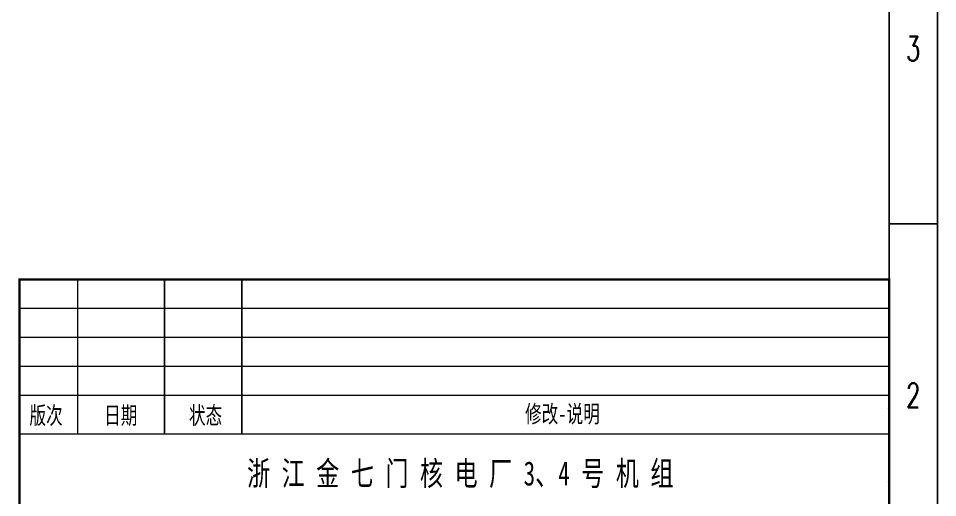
# Model space of a CAD drawing. Header units: inches. Extents: x 15 to 856, y 8 to 602.
# Drawn here: x 665.7 to 855.9, y 104.5 to 203.7 of the extents above; entities that cross this region are included whole.
import ezdxf
from ezdxf.enums import TextEntityAlignment as Align

# ---------------------------------------------------------------- set-up
doc = ezdxf.new("R2010")
doc.units = ezdxf.units.IN
doc.header["$MEASUREMENT"] = 0
doc.layers.add('1', color=7, linetype='Continuous')
doc.layers.add('图框', color=4, linetype='Continuous')
doc.styles.add('HZ', font='txt_____.ttf', dxfattribs={"width": 0.7, "bigfont": 'HZTXT'})
doc.styles.add('宋体', font='SimSun.ttf', dxfattribs={"width": 0.7})

# ---------------------------------------------------------------- blocks, each defined once
blk = doc.blocks.new('tk1')
at = {"layer": '图框'}
for p, q in [((10, 584), (10, -10)), ((0, 287), (0, 0)), ((0, 287), (0, 0)), ((0, 287), (0, 0)), ((0, 287), (0, 0)), ((0, 143.5), (10, 143.5))]:
    blk.add_line(p, q, dxfattribs=at)
at = {"layer": '图框', "color": 1}
blk.add_line((0, 574), (0, 0), dxfattribs=at)
at = {"layer": '图框', "style": 'HZ', "width": 0.7}
for s, p in [('3', (4.96, 177.26)), ('2', (4.96, 105.51))]:
    blk.add_text(s, height=5, dxfattribs=at).set_placement(p, align=Align.CENTER)

msp = doc.modelspace()

# ---------------------------------------------------------------- linework, layer by layer
at = {"layer": '1'}
msp.add_line((845.6, 123.04), (845.6, 123.04), dxfattribs=at)
msp.add_line((845.6, 123.04), (845.6, 123.04), dxfattribs=at)
msp.add_line((845.6, 123.04), (845.6, 123.04), dxfattribs=at)
msp.add_line((845.6, 123.04), (845.6, 123.04), dxfattribs=at)
at = {"layer": '1', "color": 7}
msp.add_line((845.63, 107.92), (845.63, 107.92), dxfattribs=at)
msp.add_line((845.63, 107.92), (845.63, 107.92), dxfattribs=at)
msp.add_line((845.63, 107.92), (845.63, 107.92), dxfattribs=at)
msp.add_line((845.63, 107.92), (845.63, 107.92), dxfattribs=at)
for points, const_width in [([(845.93, 91.68), (845.93, 149.68), (665.93, 149.68), (665.93, 91.68)], 0.5), ([(677.93, 149.68), (677.93, 117.68)], 0.3), ([(695.93, 149.68), (695.93, 117.68)], 0.3), ([(711.93, 149.68), (711.93, 117.68)], 0.3), ([(665.93, 143.68), (845.93, 143.68)], 0.3), ([(665.93, 137.68), (845.93, 137.68)], 0.3), ([(665.93, 131.68), (845.93, 131.68)], 0.3), ([(665.93, 125.68), (845.93, 125.68)], 0.3), ([(665.93, 117.68), (845.93, 117.68)], 0.3)]:
    msp.add_lwpolyline(points, dxfattribs=dict(at, const_width=const_width))

# ---------------------------------------------------------------- block references
at = {"linetype": 'Continuous'}
msp.add_blockref('tk1', (845.93, 17.68), dxfattribs=at)

# ---------------------------------------------------------------- texts
at = {"linetype": 'Continuous', "insert": (757.14, 109.26), "char_height": 5, "attachment_point": 5, "style": '宋体'}
msp.add_mtext_dynamic_manual_height_columns('浙 江 金 七 门 核 电 厂 3、4 号 机 组', width=163.6991, gutter_width=1, heights=[0], dxfattribs=at)
at = {"layer": '1', "color": 7, "style": '宋体', "width": 0.7}
for s, p in [('版次', (667.97, 119.75)), ('日期 ', (683.42, 119.75)), ('状态', (700.99, 119.75)), ('修改-说明', (770.55, 120.05))]:
    msp.add_text(s, height=3.6, dxfattribs=at).set_placement(p)

doc.saveas('drawing.dxf')
